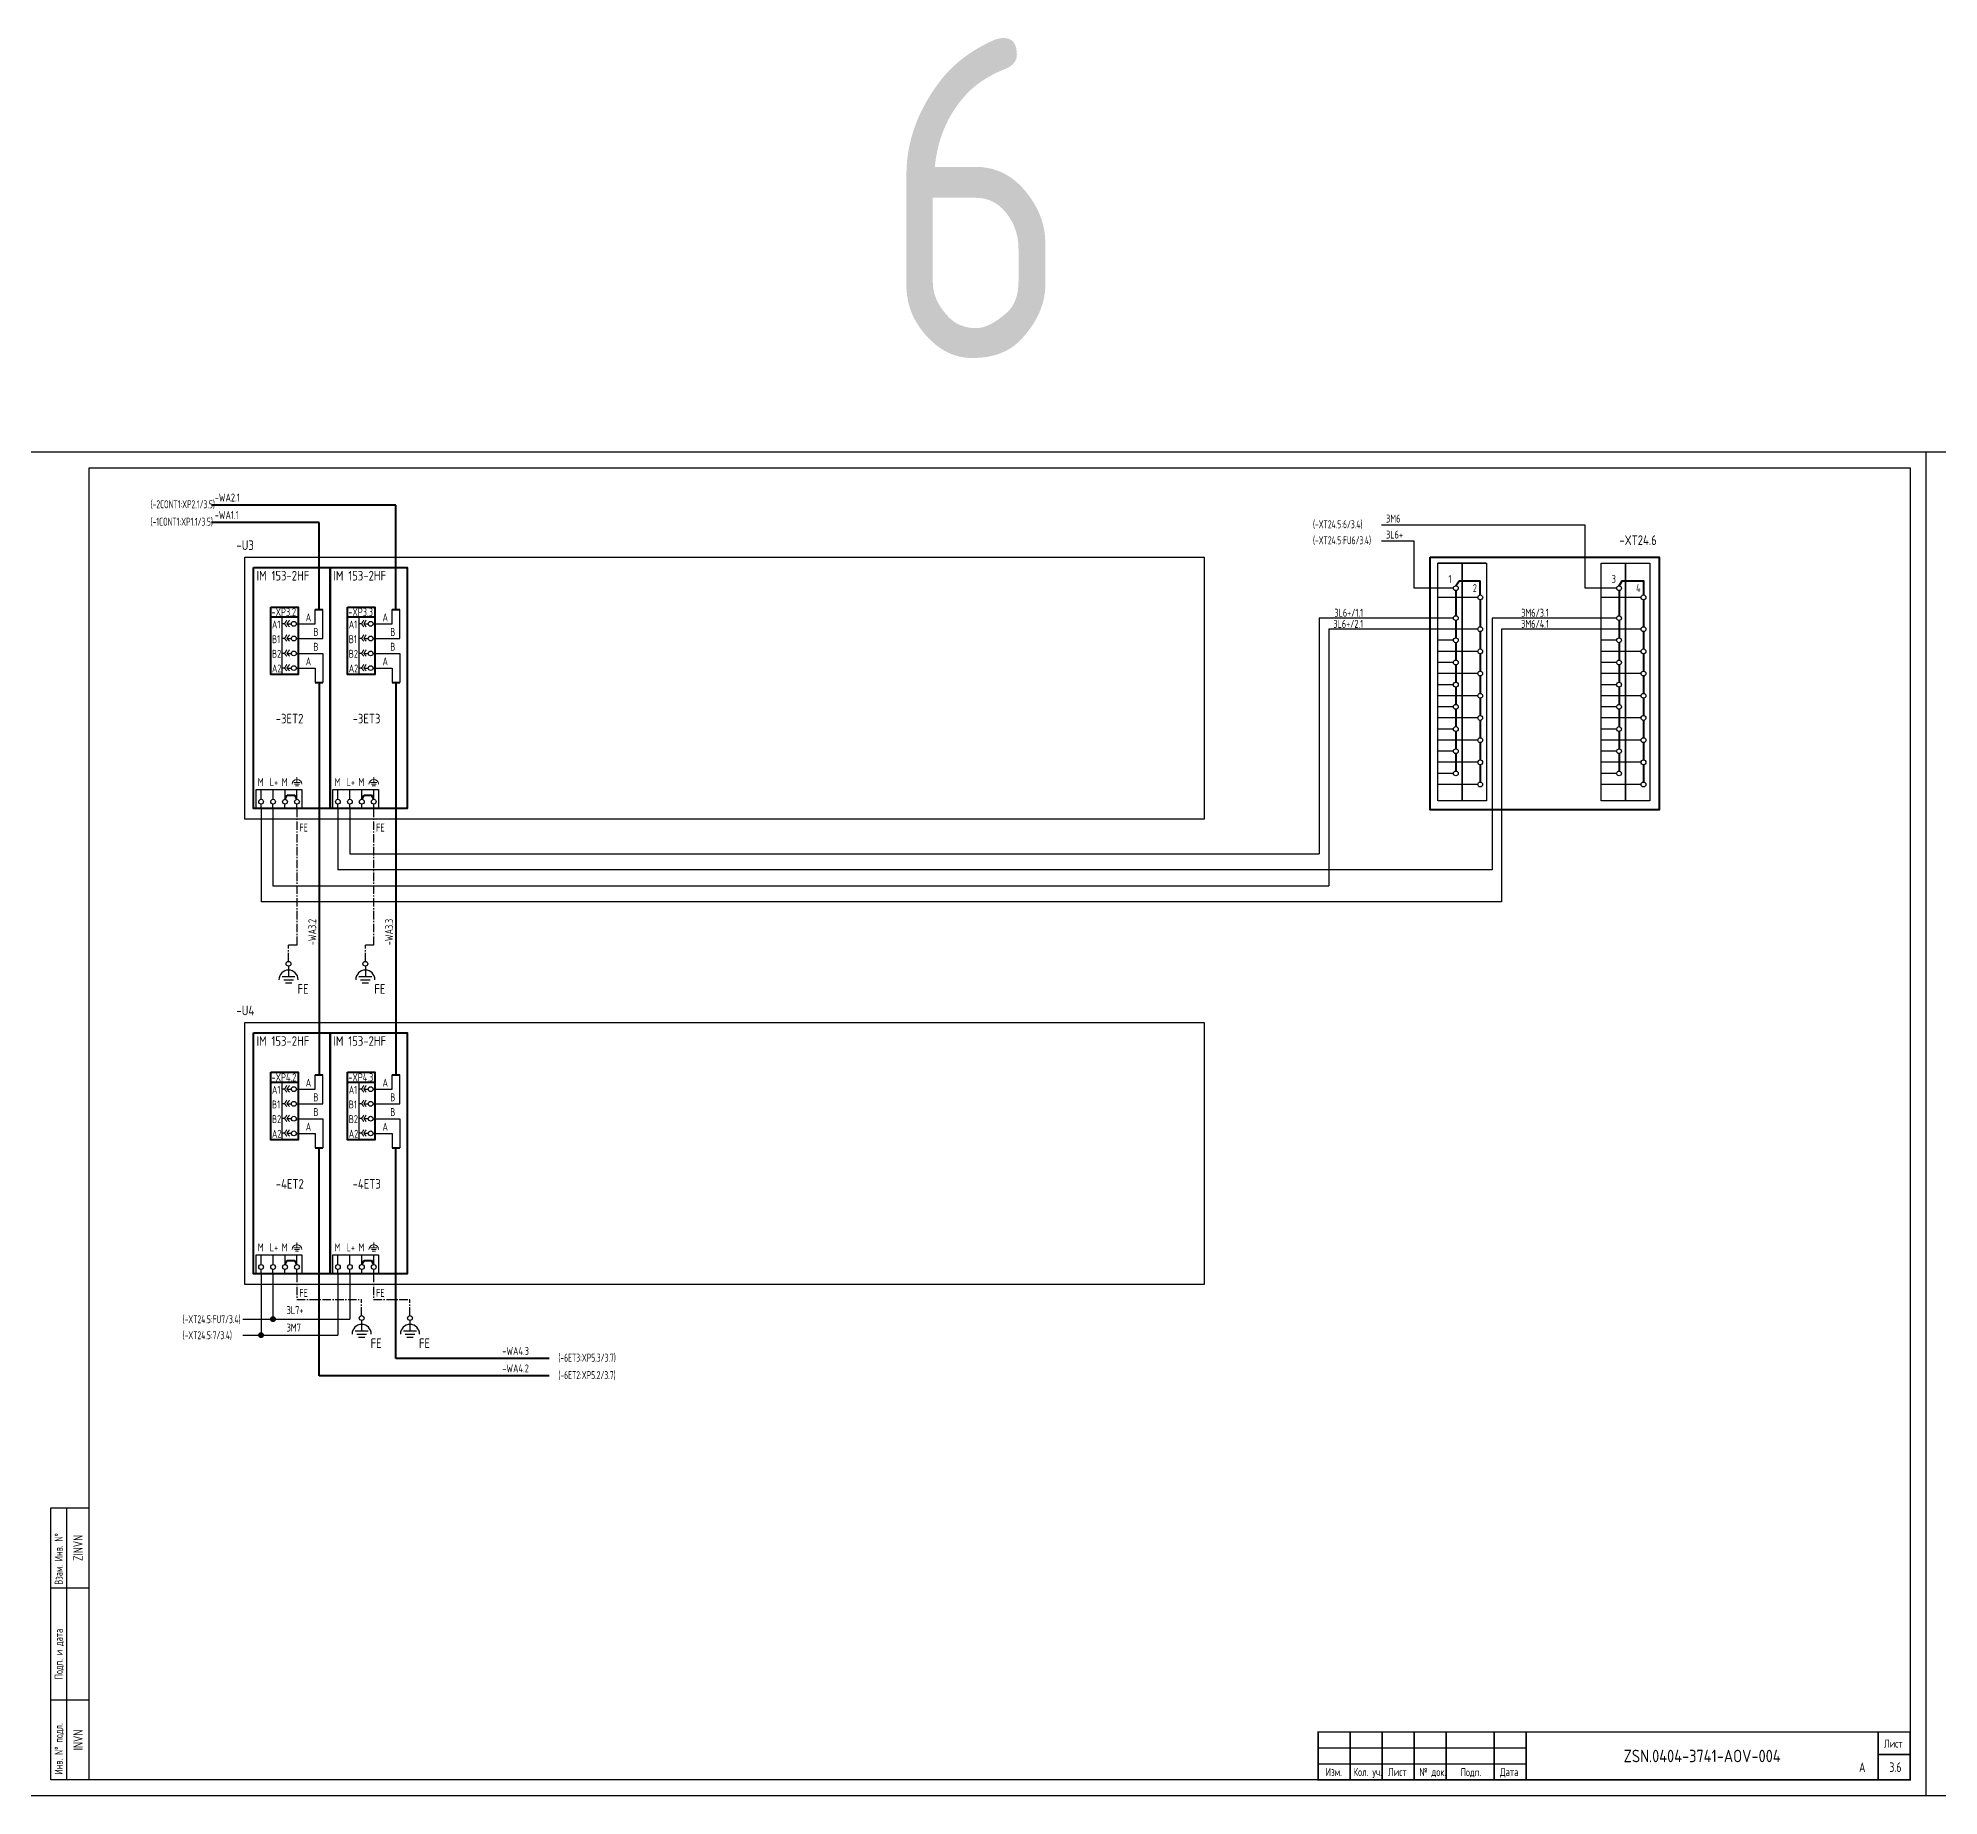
# Model space of a CAD drawing. Header units: millimetres. Extents: x 98 to 20644, y -7467 to -6136.
# Drawn here: x 3072 to 3666, y -7467 to -6918 of the extents above; entities that cross this region are included whole.
import ezdxf
from ezdxf.enums import TextEntityAlignment as Align

# ---------------------------------------------------------------- set-up
doc = ezdxf.new("R2010")
doc.units = ezdxf.units.MM
doc.linetypes.add('3_2012-53-ТКР2.1-2_План$0${ Chain Double-Dash }', pattern=[0])
doc.linetypes.add('EPL_DASHLONGDOT', pattern=[1, 0.66, -0.12, 0.1, -0.12])
for name, color, linetype in [('Временный', 6, 'Continuous'), ('КИА_МАРКИРОВКА', 2, 'Continuous'), ('КИА_НАКЛЕЙКИ', 1, 'Continuous'), ('КИА_РАМКИ-ШТАМПЫ', 7, 'Continuous'), ('ФОРМАТ', 7, 'Continuous')]:
    doc.layers.add(name, color=color, linetype=linetype)
doc.styles.add('GOST-A 3-1', font='', dxfattribs={"height": 3})
doc.styles.add('GOSTA-2.5-1', font='', dxfattribs={"width": 0.9, "height": 2.5})
doc.styles.add('ROMAND0-100', font='romand.shx')
doc.styles.add('ROMANS0-60', font='romans.shx', dxfattribs={"width": 0.6})
doc.styles.add('ROMANS0-70', font='romans.shx', dxfattribs={"width": 0.7})
doc.styles.get('GOST-A 3-1').set_extended_font_data('GOST type A')
doc.styles.get('GOSTA-2.5-1').set_extended_font_data('GOST Type AU')

# ---------------------------------------------------------------- blocks, each defined once
blk = doc.blocks.new('frm6')
at = {"layer": 'ФОРМАТ'}
blk.add_line((-185, 15), (-120, 15), dxfattribs=at)
at = {"layer": 'ФОРМАТ', "const_width": 0.5}
blk.add_lwpolyline([(-185, 15), (-185, 0), (0, 0), (0, 15)], close=True, dxfattribs=at)
for points in [[(-175, 15), (-175, 0)], [(-165, 15), (-165, 0)], [(-155, 15), (-155, 0)], [(-145, 15), (-145, 0)], [(-130, 15), (-130, 0)], [(-120, 15), (-120, 0)], [(-10, 15), (-10, 0)], [(-185, 10), (-120, 10)], [(-10, 8), (0, 8)], [(-185, 5), (-120, 5)]]:
    blk.add_lwpolyline(points, dxfattribs=at)
at = {"layer": 'ФОРМАТ', "style": 'GOSTA-2.5-1', "width": 0.95}
for s, p in [('Лист', (-8.17, 9.36)), ('Изм.', (-182.63, 0.5)), ('Кол. уч.', (-173.96, 0.5)), ('Лист', (-163.13, 0.5)), ('№ док.', (-153.38, 0.5)), ('Подп.', (-140.5, 0.44)), ('Дата', (-128.17, 0.5))]:
    blk.add_text(s, height=2.5, dxfattribs=at).set_placement(p, align=Align.BOTTOM_LEFT)
at = {"layer": 'ФОРМАТ', "flags": 8}
for tag, style, width, p in [('R2', 'ROMANS0-70', 0.7, (-184.4, 10)), ('QTY2', 'ROMANS0-70', 0.65, (-174.28, 10.29)), ('SH2', 'ROMANS0-70', 0.7, (-164.3, 10)), ('ND2', 'ROMANS0-60', 0.6, (-154.34, 10)), ('SIGN2', 'ROMANS0-70', 0.7, (-144.3, 10)), ('DATE2', 'ROMANS0-70', 0.43, (-129.4, 10)), ('R1', 'ROMANS0-70', 0.7, (-184.4, 5)), ('QTY1', 'ROMANS0-70', 0.65, (-174.28, 5.29)), ('SH1', 'ROMANS0-70', 0.7, (-164.3, 5)), ('ND1', 'ROMANS0-60', 0.6, (-154.34, 5)), ('SIGN1', 'ROMANS0-70', 0.7, (-144.3, 5)), ('DATE1', 'ROMANS0-70', 0.43, (-129.4, 5))]:
    blk.add_attdef(tag, text='', height=3, dxfattribs=dict(at, style=style, width=width)).set_placement(p, align=Align.BOTTOM_LEFT)
at = {"layer": 'ФОРМАТ', "style": 'ROMANS0-70', "width": 0.7, "flags": 8}
blk.add_attdef('SH', text='', height=3, dxfattribs=at).set_placement((-5.16, 3.75), align=Align.MIDDLE_CENTER)
blk = doc.blocks.new('A$C20E20996')
at = {"color": 0}
for p, q in [((-15.02, -33.5), (-15.02, -15.52)), ((-14.27, -17.63), (-15.02, -17.63)), ((-13.53, -17.63), (-12.13, -17.63)), ((-10.63, -17.63), (-10.08, -17.63)), ((-14.27, -22.18), (-15.02, -22.18)), ((-13.53, -22.18), (-12.13, -22.18)), ((-10.63, -22.21), (-10.08, -22.21)), ((-14.27, -26.84), (-15.02, -26.84)), ((-13.53, -26.84), (-12.13, -26.84)), ((-10.63, -26.86), (-10.08, -26.86)), ((-14.27, -31.42), (-15.02, -31.42)), ((-13.53, -31.42), (-12.13, -31.42)), ((-10.63, -31.44), (-10.08, -31.44)), ((-21.61, -72.45), (-21.61, -69.42)), ((-17.87, -72.45), (-17.87, -69.42)), ((-14.14, -72.45), (-14.14, -69.42)), ((-10.41, -72.45), (-10.41, -69.42)), ((-21.63, -75.35), (-21.63, -73.95)), ((-17.9, -75.35), (-17.9, -73.95)), ((-14.17, -75.35), (-14.17, -73.95)), ((-10.43, -75.35), (-10.43, -73.95))]:
    blk.add_line(p, q, dxfattribs=at)
at = {"lineweight": 18}
for p, q in [((-13.53, -16.52), (-14.27, -17.63)), ((-14.27, -17.63), (-13.53, -18.52)), ((-12.78, -16.52), (-13.53, -17.63)), ((-13.53, -17.63), (-12.78, -18.52)), ((-13.53, -21.07), (-14.27, -22.18)), ((-14.27, -22.18), (-13.53, -23.07)), ((-12.78, -21.07), (-13.53, -22.18)), ((-13.53, -22.18), (-12.78, -23.07)), ((-13.53, -25.73), (-14.27, -26.84)), ((-14.27, -26.84), (-13.53, -27.73)), ((-12.78, -25.73), (-13.53, -26.84)), ((-13.53, -26.84), (-12.78, -27.73)), ((-13.53, -30.31), (-14.27, -31.42)), ((-14.27, -31.42), (-13.53, -32.31)), ((-12.78, -30.31), (-13.53, -31.42)), ((-13.53, -31.42), (-12.78, -32.31))]:
    blk.add_line(p, q, dxfattribs=at)
at = {"color": 0, "lineweight": 40}
for p, q in [((-14.14, -72.45), (-13.43, -71.17)), ((-13.43, -71.17), (-11.12, -71.17)), ((-10.41, -72.45), (-11.12, -71.17))]:
    blk.add_line(p, q, dxfattribs=at)
at = {"color": 0, "lineweight": 20}
for p, q in [((-11.4, -67.21), (-9.4, -67.21)), ((-11.15, -67.71), (-9.65, -67.71)), ((-10.9, -68.21), (-9.9, -68.21)), ((-10.4, -65.58), (-10.4, -66.21)), ((-10.4, -66.21), (-10.4, -67.21))]:
    blk.add_line(p, q, dxfattribs=at)
at = {"color": 0, "lineweight": 40}
for points in [[(-24, 0), (0, 0), (0, -75.35), (-24, -75.35)], [(-18.62, -12.36), (-10.08, -12.36), (-10.08, -33.5), (-18.62, -33.5)], [(-18.62, -12.36), (-10.08, -12.36), (-10.08, -15.52), (-18.62, -15.52)]]:
    blk.add_lwpolyline(points, close=True, dxfattribs=at)
at = {"color": 0}
blk.add_lwpolyline([(-23.2, -69.42), (-8.92, -69.42), (-8.92, -75.35), (-23.2, -75.35)], close=True, dxfattribs=at)
for centre in [(-11.38, -17.63), (-11.38, -22.21), (-11.38, -26.86), (-11.38, -31.44), (-21.61, -73.2), (-17.87, -73.2), (-14.14, -73.2), (-10.41, -73.2)]:
    blk.add_circle(centre, 0.75, dxfattribs=at)
at = {"color": 0, "lineweight": 20}
blk.add_arc((-10.4, -67.71), 1.5, 0, 180, dxfattribs=at)
at = {"style": 'GOSTA-2.5-1', "width": 0.9}
for s, p in [('A1', (-18.22, -19.08)), ('B1', (-18.22, -23.66)), ('B2', (-18.22, -28.24)), ('A2', (-18.22, -32.82)), ('M', (-22.64, -68.32)), ('L+', (-18.91, -68.32)), ('M', (-15.18, -68.32))]:
    blk.add_text(s, height=2.5, dxfattribs=at).set_placement(p)
blk = doc.blocks.new('A$C47F53D31')
at = {"color": 0}
blk.add_line((6.19, 122.58), (-8.81, 122.58), dxfattribs=at)
for p, q in [((-3.94, 114.73), (-8.81, 114.73)), ((47.07, 114.73), (42.2, 114.73)), ((3.7, 111.88), (-8.81, 111.88)), ((54.71, 111.88), (42.2, 111.88)), ((-3.95, 105.41), (-8.82, 105.41)), ((3.69, 101.94), (-8.81, 101.94)), ((47.06, 105.41), (42.19, 105.41)), ((54.7, 101.94), (42.2, 101.94)), ((-3.95, 98.47), (-8.81, 98.47)), ((47.06, 98.47), (42.2, 98.47)), ((3.69, 95), (-8.81, 95)), ((-3.95, 91.54), (-8.81, 91.54)), ((54.71, 95), (42.2, 95)), ((47.06, 91.54), (42.2, 91.54)), ((3.69, 88.07), (-8.81, 88.07)), ((-3.95, 84.6), (-8.81, 84.6)), ((54.7, 88.07), (42.2, 88.07)), ((47.06, 84.6), (42.2, 84.6)), ((3.69, 81.14), (-8.81, 81.14)), ((-3.95, 77.67), (-8.81, 77.67)), ((54.7, 81.14), (42.2, 81.14)), ((47.06, 77.67), (42.2, 77.67)), ((3.69, 74.2), (-8.81, 74.2)), ((54.7, 74.2), (42.2, 74.2)), ((-3.95, 70.74), (-8.81, 70.74)), ((3.69, 67.27), (-8.81, 67.27)), ((47.06, 70.74), (42.2, 70.74)), ((54.71, 67.27), (42.2, 67.27)), ((-3.95, 63.8), (-8.81, 63.8)), ((3.69, 60.34), (-8.81, 60.34)), ((47.06, 63.8), (42.2, 63.8)), ((54.71, 60.34), (42.2, 60.34)), ((-3.95, 56.87), (-8.81, 56.87)), ((47.06, 56.87), (42.2, 56.87)), ((3.69, 53.4), (-8.81, 53.4)), ((54.71, 53.4), (42.2, 53.4))]:
    blk.add_line(p, q)
at = {"lineweight": 40, "ltscale": 4}
for p, q in [((-3.19, 113.98), (-3.2, 106.16)), ((47.82, 113.98), (47.81, 106.16)), ((4.45, 111.13), (4.44, 102.69)), ((55.46, 111.13), (55.45, 102.69)), ((-3.2, 104.66), (-3.2, 99.22)), ((4.44, 101.19), (4.44, 95.75)), ((47.81, 104.66), (47.81, 99.22)), ((55.45, 101.19), (55.45, 95.75)), ((-3.2, 97.72), (-3.2, 92.29)), ((47.81, 97.72), (47.81, 92.29)), ((-3.2, 90.79), (-3.2, 85.35)), ((4.44, 94.25), (4.44, 88.82)), ((47.81, 90.79), (47.81, 85.35)), ((55.46, 94.25), (55.46, 88.82)), ((-3.2, 83.85), (-3.2, 78.42)), ((4.44, 87.32), (4.44, 81.89)), ((47.81, 83.85), (47.81, 78.42)), ((55.45, 87.32), (55.45, 81.89)), ((4.44, 80.39), (4.44, 74.95)), ((55.45, 80.39), (55.45, 74.95)), ((-3.2, 76.92), (-3.2, 71.49)), ((4.44, 73.45), (4.44, 68.02)), ((47.81, 76.92), (47.81, 71.49)), ((55.45, 73.45), (55.45, 68.02)), ((-3.2, 69.99), (-3.2, 64.55)), ((4.44, 66.52), (4.44, 61.09)), ((47.81, 69.99), (47.81, 64.55)), ((55.46, 66.52), (55.46, 61.09)), ((-3.2, 63.05), (-3.2, 57.62)), ((4.44, 59.59), (4.44, 54.15)), ((47.81, 63.05), (47.81, 57.62)), ((55.46, 59.59), (55.46, 54.15))]:
    blk.add_line(p, q, dxfattribs=at)
at = {"color": 1, "lineweight": 40, "ltscale": 4}
for p, q in [((-3.19, 115.48), (-2.19, 117.06)), ((-2.19, 117.06), (4.45, 117.06)), ((4.45, 112.63), (4.45, 117.06))]:
    blk.add_line(p, q, dxfattribs=at)
at = {"color": 0, "lineweight": 40}
blk.add_lwpolyline([(-11.22, 124.45), (60.39, 124.45), (60.39, 45.49), (-11.22, 45.49)], close=True, dxfattribs=at)
for points in [[(-1.19, 122.58), (-1.19, 48.33), (-8.81, 48.33), (-8.81, 122.58)], [(6.44, 122.58), (6.44, 48.33), (-1.19, 48.33), (-1.19, 122.58)], [(49.82, 122.58), (49.82, 48.33), (42.2, 48.33), (42.2, 122.58)], [(57.45, 122.58), (57.45, 48.33), (49.82, 48.33), (49.82, 122.58)]]:
    blk.add_lwpolyline(points, close=True)
at = {"color": 4, "lineweight": 40}
blk.add_lwpolyline([(47.82, 115.48), (48.82, 117.06), (55.46, 117.06), (55.46, 112.63)], dxfattribs=at)
for centre in [(-3.19, 114.73), (47.82, 114.73), (4.45, 111.88), (55.46, 111.88), (-3.2, 105.41), (4.44, 101.94), (47.81, 105.41), (55.45, 101.94), (-3.2, 98.47), (4.44, 95), (47.81, 98.47), (55.46, 95), (-3.2, 91.54), (47.81, 91.54), (-3.2, 84.6), (4.44, 88.07), (47.81, 84.6), (55.45, 88.07), (-3.2, 77.67), (4.44, 81.14), (47.81, 77.67), (55.45, 81.14), (-3.2, 70.74), (4.44, 74.2), (47.81, 70.74), (55.45, 74.2), (4.44, 67.27), (55.46, 67.27), (-3.2, 63.8), (4.44, 60.34), (47.81, 63.8), (55.46, 60.34), (-3.2, 56.87), (4.44, 53.4), (47.81, 56.87), (55.46, 53.4)]:
    blk.add_circle(centre, 0.75)
at = {"style": 'GOSTA-2.5-1', "width": 0.9}
for s, p in [('1', (-5.51, 116.37)), ('3', (45.5, 116.37)), ('2', (2.12, 113.52)), ('4', (53.13, 113.52))]:
    blk.add_text(s, height=2.5, dxfattribs=at).set_placement(p)
blk = doc.blocks.new('A$C2BF74EC9')
at = {"color": 0}
for p, q in [((0, 6.39), (4, 6.39)), ((2, 8.39), (2, 6.39)), ((0.5, 5.39), (3.5, 5.39)), ((1, 4.39), (3, 4.39))]:
    blk.add_line(p, q, dxfattribs=at)
at = {"style": 'GOST-A 3-1'}
blk.add_text('FE', height=3, dxfattribs=at).set_placement((4.81, 1))
blk = doc.blocks.new('A$C2EC3666A')
h = blk.add_hatch(color=7)
h.dxf.hatch_style = 1
edge = h.paths.add_edge_path()
edge.add_arc((0, 0), 0.75, 0, 360)
at = {"color": 0}
blk.add_circle((0, 0), 0.75, dxfattribs=at)

msp = doc.modelspace()

# ---------------------------------------------------------------- linework, layer by layer
for p, q in [((3068, -7047.07), (3662, -7047.07)), ((3662, -7467.07), (3662, -7047.07)), ((3662, -7047.07), (4256, -7047.07)), ((3088, -7052.07), (3657, -7052.07)), ((3088, -7462.07), (3088, -7052.07)), ((3657, -7052.07), (3657, -7462.07)), ((3076, -7462.07), (3076, -7377.07)), ((3076, -7377.07), (3088, -7377.07)), ((3081, -7462.07), (3081, -7377.07)), ((3076, -7402.07), (3088, -7402.07)), ((3076, -7437.07), (3088, -7437.07)), ((3081, -7437.07), (3088, -7437.07)), ((3088, -7462.07), (3076, -7462.07)), ((3657, -7462.07), (3088, -7462.07)), ((3662, -7467.07), (3068, -7467.07)), ((4256, -7467.07), (3662, -7467.07))]:
    msp.add_line(p, q)
at = {"color": 6, "lineweight": 40}
for p, q in [((3183.82, -7063.7), (3126.19, -7063.7)), ((3183.82, -7096.29), (3183.82, -7063.7)), ((3159.82, -7069.16), (3126.19, -7069.16)), ((3159.82, -7096.29), (3159.82, -7069.16)), ((3158.62, -7096.29), (3161.01, -7096.29)), ((3182.62, -7096.29), (3185.01, -7096.29)), ((3158.62, -7119.12), (3161.01, -7119.12)), ((3159.82, -7119.12), (3159.82, -7241.68)), ((3182.62, -7119.12), (3185.01, -7119.12)), ((3183.82, -7119.12), (3183.82, -7241.68)), ((3158.62, -7241.68), (3161.01, -7241.68)), ((3182.62, -7241.68), (3185.01, -7241.68)), ((3158.62, -7264.54), (3161.01, -7264.54)), ((3159.82, -7335.83), (3159.82, -7264.54)), ((3182.62, -7264.54), (3185.01, -7264.54)), ((3183.82, -7330.38), (3183.82, -7264.54)), ((3231.67, -7335.83), (3159.82, -7335.83)), ((3231.67, -7330.38), (3183.82, -7330.38))]:
    msp.add_line(p, q, dxfattribs=at)
at = {"color": 4}
for p, q in [((3555.42, -7069.95), (3491.77, -7069.95)), ((3555.42, -7089.68), (3555.42, -7069.95)), ((3560.42, -7089.68), (3555.42, -7089.68)), ((3560.42, -7099), (3526.34, -7099)), ((3526.34, -7099), (3526.34, -7177.68)), ((3560.42, -7102.47), (3529.34, -7102.47)), ((3529.34, -7102.47), (3529.34, -7187.68)), ((3141.69, -7158.53), (3141.69, -7187.68)), ((3165.69, -7158.53), (3165.69, -7177.68)), ((3526.34, -7177.68), (3165.69, -7177.68)), ((3529.34, -7187.68), (3141.69, -7187.68)), ((3141.69, -7303.92), (3141.69, -7323.07)), ((3165.69, -7303.92), (3165.69, -7323.07)), ((3135.96, -7323.07), (3165.69, -7323.07))]:
    msp.add_line(p, q, dxfattribs=at)
at = {"color": 1}
for p, q in [((3502, -7074.95), (3491.77, -7074.95)), ((3502, -7089.68), (3502, -7074.95)), ((3509.41, -7089.68), (3502, -7089.68)), ((3509.4, -7099), (3472.31, -7099)), ((3472.31, -7099), (3472.31, -7172.68)), ((3475.31, -7102.47), (3475.31, -7182.68)), ((3509.41, -7102.47), (3475.31, -7102.47)), ((3145.42, -7158.53), (3145.42, -7182.68)), ((3169.42, -7158.53), (3169.42, -7172.68)), ((3169.42, -7172.68), (3472.31, -7172.68)), ((3145.42, -7182.68), (3475.31, -7182.68)), ((3145.42, -7303.92), (3145.42, -7318.07)), ((3169.42, -7303.92), (3169.42, -7318.07)), ((3135.96, -7318.07), (3169.42, -7318.07))]:
    msp.add_line(p, q, dxfattribs=at)
at = {"color": 0}
for p, q in [((3158.62, -7100.81), (3158.62, -7096.29)), ((3161.01, -7105.39), (3161.01, -7096.29)), ((3182.62, -7100.81), (3182.62, -7096.29)), ((3185.01, -7105.39), (3185.01, -7096.29)), ((3153.24, -7100.81), (3158.62, -7100.81)), ((3177.24, -7100.81), (3182.62, -7100.81)), ((3153.24, -7105.39), (3161.01, -7105.39)), ((3153.24, -7110.02), (3161.01, -7110.02)), ((3161.01, -7110.02), (3161.01, -7119.12)), ((3177.24, -7105.39), (3185.01, -7105.39)), ((3177.24, -7110.02), (3185.01, -7110.02)), ((3185.01, -7110.02), (3185.01, -7119.12)), ((3153.24, -7114.6), (3158.62, -7114.6)), ((3158.62, -7114.6), (3158.62, -7119.12)), ((3177.24, -7114.6), (3182.62, -7114.6)), ((3182.62, -7114.6), (3182.62, -7119.12)), ((3150.28, -7207.76), (3150.28, -7209.01)), ((3174.28, -7207.76), (3174.28, -7209.01)), ((3153.24, -7246.2), (3158.62, -7246.2)), ((3158.62, -7246.2), (3158.62, -7241.68)), ((3161.01, -7250.78), (3161.01, -7241.68)), ((3177.24, -7246.2), (3182.62, -7246.2)), ((3182.62, -7246.2), (3182.62, -7241.68)), ((3185.01, -7250.78), (3185.01, -7241.68)), ((3187.32, -7241.89), (3187.32, -7289.56)), ((3153.24, -7250.78), (3161.01, -7250.78)), ((3177.24, -7250.78), (3185.01, -7250.78)), ((3153.24, -7255.44), (3161.01, -7255.44)), ((3161.01, -7255.44), (3161.01, -7264.54)), ((3177.24, -7255.44), (3185.01, -7255.44)), ((3185.01, -7255.44), (3185.01, -7264.54)), ((3153.24, -7260.02), (3158.62, -7260.02)), ((3158.62, -7260.02), (3158.62, -7264.54)), ((3177.24, -7260.02), (3182.62, -7260.02)), ((3182.62, -7260.02), (3182.62, -7264.54)), ((3173.13, -7318.48), (3173.13, -7319.73)), ((3188.23, -7318.48), (3188.23, -7319.73))]:
    msp.add_line(p, q, dxfattribs=at)
at = {"color": 3, "linetype": 'EPL_DASHLONGDOT', "lineweight": 25, "ltscale": 4}
for p, q in [((3152.88, -7158.53), (3152.88, -7201.17)), ((3176.88, -7158.53), (3176.88, -7201.17)), ((3150.28, -7206.26), (3150.28, -7201.17)), ((3152.88, -7201.17), (3150.28, -7201.17)), ((3174.28, -7206.26), (3174.28, -7201.17)), ((3176.88, -7201.17), (3174.28, -7201.17)), ((3152.88, -7303.92), (3152.88, -7311.89)), ((3176.88, -7303.92), (3176.88, -7311.89)), ((3152.88, -7311.89), (3173.13, -7311.89)), ((3173.13, -7316.98), (3173.13, -7311.89)), ((3176.88, -7311.89), (3188.23, -7311.89)), ((3188.23, -7316.98), (3188.23, -7311.89))]:
    msp.add_line(p, q, dxfattribs=at)
at = {"color": 0, "linetype": '3_2012-53-ТКР2.1-2_План$0${ Chain Double-Dash }', "ltscale": 5}
for p, q in [((3136.62, -7225.35), (3436.4, -7225.35)), ((3136.62, -7307.24), (3136.62, -7225.35)), ((3436.4, -7225.35), (3436.4, -7307.24)), ((3436.4, -7307.24), (3136.62, -7307.24))]:
    msp.add_line(p, q, dxfattribs=at)
msp.add_lwpolyline([(3136.62, -7079.95), (3436.4, -7079.95), (3436.4, -7161.85), (3136.62, -7161.85)], close=True, dxfattribs=at)
at = {"color": 0}
for centre in [(3150.28, -7207.01), (3174.28, -7207.01), (3173.13, -7317.73), (3188.23, -7317.73)]:
    msp.add_circle(centre, 0.75, dxfattribs=at)
for centre in [(3150.28, -7212.01), (3174.28, -7212.01), (3173.13, -7322.73), (3188.23, -7322.73)]:
    msp.add_arc(centre, 3, 0, 180, dxfattribs=at)

# ---------------------------------------------------------------- block references
for name, p in [('A$C47F53D31', (3518.22, -7204.41)), ('A$C20E20996', (3163.32, -7083.18)), ('A$C20E20996', (3187.32, -7083.18)), ('A$C2BF74EC9', (3148.28, -7217.4)), ('A$C2BF74EC9', (3172.28, -7217.4)), ('A$C20E20996', (3163.32, -7228.58)), ('A$C20E20996', (3187.32, -7228.58)), ('A$C2EC3666A', (3145.42, -7318.07)), ('A$C2EC3666A', (3141.69, -7323.07)), ('A$C2BF74EC9', (3171.13, -7328.12)), ('A$C2BF74EC9', (3186.23, -7328.12))]:
    msp.add_blockref(name, p, dxfattribs=at)
at = {"layer": 'КИА_РАМКИ-ШТАМПЫ'}
ref = msp.add_blockref('frm6', (3657, -7462.07), dxfattribs=at)
ref.add_attrib('TITLE', 'ZSN.0404-3741-AOV-004', dxfattribs={"layer": '0', "height": 3.9, "style": 'ROMAND0-100', "width": 0.8, "flags": 8}).set_placement((3592, -7454.57), align=Align.MIDDLE_CENTER)
ref.add_attrib('SH', '3.6', dxfattribs={"layer": '0', "height": 3, "style": 'ROMANS0-70', "width": 0.7, "flags": 8}).set_placement((3652.4, -7458.07), align=Align.MIDDLE_CENTER)
ref.add_attrib('REV', 'А', dxfattribs={"layer": '0', "height": 3, "style": 'ROMANS0-70', "width": 0.7, "flags": 8}).set_placement((3642.03, -7458.09), align=Align.MIDDLE_CENTER)

# ---------------------------------------------------------------- texts
at = {"style": 'GOST-A 3-1'}
for s, height, p in [('6', 100, (3335.86, -7017.74)), ('IM 153-2HF', 3, (3140.29, -7087.26)), ('IM 153-2HF', 3, (3164.29, -7087.26)), ('IM 153-2HF', 3, (3140.29, -7232.66)), ('IM 153-2HF', 3, (3164.29, -7232.66))]:
    msp.add_text(s, height=height, dxfattribs=at).set_placement(p)
at = {"style": 'GOSTA-2.5-1', "width": 0.9}
for s, p in [('-XP3.2', (3144.96, -7098.35)), ('A', (3155.65, -7100.01)), ('-XP3.3', (3168.96, -7098.35)), ('A', (3179.65, -7100.01)), ('B', (3158.05, -7104.59)), ('B', (3182.05, -7104.59)), ('B', (3158.05, -7109.22)), ('B', (3182.05, -7109.22)), ('A', (3155.65, -7113.8)), ('A', (3179.65, -7113.8)), ('-XP4.2', (3144.96, -7243.75)), ('A', (3155.65, -7245.41)), ('-XP4.3', (3168.96, -7243.75)), ('A', (3179.65, -7245.41)), ('B', (3158.05, -7249.99)), ('B', (3158.05, -7254.62)), ('B', (3182.05, -7249.99)), ('B', (3182.05, -7254.62)), ('A', (3155.65, -7259.2)), ('A', (3179.65, -7259.2))]:
    msp.add_text(s, height=2.5, dxfattribs=at).set_placement(p)
at = {"style": 'ROMANS0-70', "width": 0.7}
for s, p in [('Взам. Инв. N%%d', (3080.46, -7401.07)), ('Подп. и дата', (3080.46, -7430.6)), ('Инв. N%%d подл.', (3080.46, -7460.37))]:
    msp.add_text(s, height=2.5, rotation=90, dxfattribs=at).set_placement(p, align=Align.BOTTOM_LEFT)
at = {"style": 'ROMANS0-70', "width": 0.7, "flags": 12}
for tag, p in [('ZINVN', (3084.5, -7389.57)), ('INVN', (3084.5, -7449.57))]:
    msp.add_attdef(tag, text='', height=3, rotation=90, dxfattribs=at).set_placement(p, align=Align.MIDDLE_CENTER)
at = {"layer": 'Временный', "style": 'GOSTA-2.5-1', "width": 0.7}
for s, p in [('(-2CONT1:XP2.1/3.5)', (3107.19, -7064.68)), ('(-1CONT1:XP1.1/3.5)', (3107.19, -7070.13)), ('(-XT24.5:6/3.4)', (3470.38, -7070.93)), ('(-XT24.5:FU6/3.4)', (3470.38, -7075.93)), ('(-XT24.5:FU7/3.4)', (3117.17, -7319.34)), ('(-XT24.5:7/3.4)', (3117.17, -7324.34)), ('(-6ET3:XP5.3/3.7)', (3234.6, -7331.35)), ('(-6ET2:XP5.2/3.7)', (3234.6, -7336.81))]:
    msp.add_text(s, height=2.5, dxfattribs=at).set_placement(p)
at = {"layer": 'КИА_МАРКИРОВКА', "style": 'GOSTA-2.5-1'}
for s, width, p in [('-WA2.1', 0.9, (3127.22, -7062.58)), ('-WA1.1', 0.9, (3127.22, -7068.04)), ('3M6', 0.9, (3493.22, -7069.16)), ('3L6+', 0.9, (3493.22, -7074.16)), ('3L6+/1.1', 0.8, (3477.09, -7098.59)), ('3M6/3.1', 0.8, (3535.49, -7098.59)), ('3L6+/2.1', 0.8, (3476.77, -7102.06)), ('3M6/4.1', 0.8, (3535.47, -7102.06)), ('FE', 0.9, (3153.62, -7165.72)), ('FE', 0.9, (3177.62, -7165.72)), ('FE', 0.9, (3153.62, -7311.12)), ('FE', 0.9, (3177.62, -7311.12)), ('3L7+', 0.9, (3149.68, -7316.5)), ('3M7', 0.9, (3149.68, -7321.96)), ('-WA4.3', 0.9, (3217.07, -7329.26)), ('-WA4.2', 0.9, (3217.07, -7334.71))]:
    msp.add_text(s, height=2.5, dxfattribs=dict(at, width=width)).set_placement(p)
at = {"layer": 'КИА_МАРКИРОВКА', "style": 'GOSTA-2.5-1', "width": 0.9}
for s, p in [('-WA3.2', (3158.93, -7201.22)), ('-WA3.3', (3182.93, -7201.22))]:
    msp.add_text(s, height=2.5, rotation=90, dxfattribs=at).set_placement(p)
at = {"layer": 'КИА_НАКЛЕЙКИ', "style": 'GOST-A 3-1'}
for s, p in [('-XT24.6', (3566.14, -7076.16)), ('-U3', (3134.02, -7077.72)), ('-3ET2', (3146.3, -7131.92)), ('-3ET3', (3170.3, -7131.92)), ('-U4', (3134.02, -7223.12)), ('-4ET2', (3146.3, -7277.31)), ('-4ET3', (3170.3, -7277.31))]:
    msp.add_text(s, height=3, dxfattribs=at).set_placement(p)

doc.saveas('drawing.dxf')
